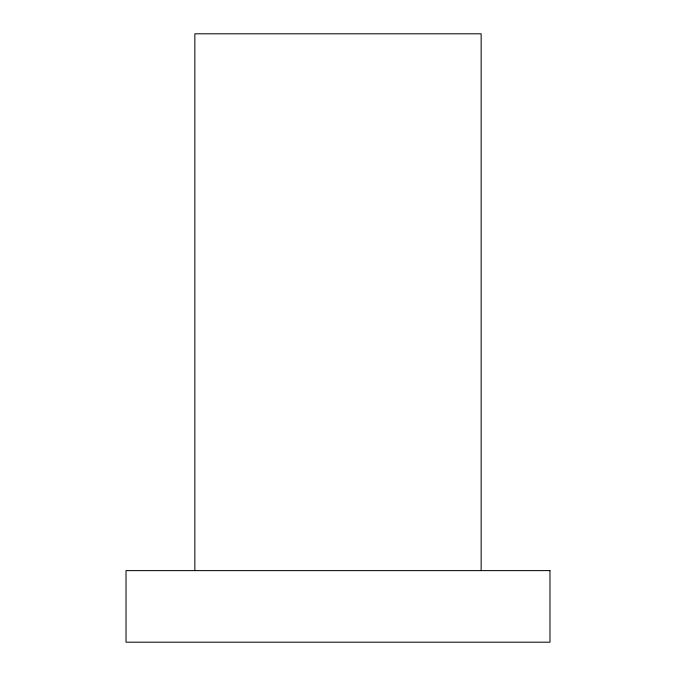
<?xml version="1.0" encoding="UTF-8"?>
<svg xmlns="http://www.w3.org/2000/svg" width="676" height="676" viewBox="0 0 676 676"><rect width="100%" height="100%" fill="white"/><g stroke="black" fill="none" stroke-linecap="round" stroke-linejoin="round"><path stroke-width="1.01" d="M481.151 570.62L481.151 33.8L194.849 33.8L194.849 570.62M549.977 570.62L126.023 570.62L126.023 642.2L549.977 642.2L549.977 570.62"/></g></svg>
